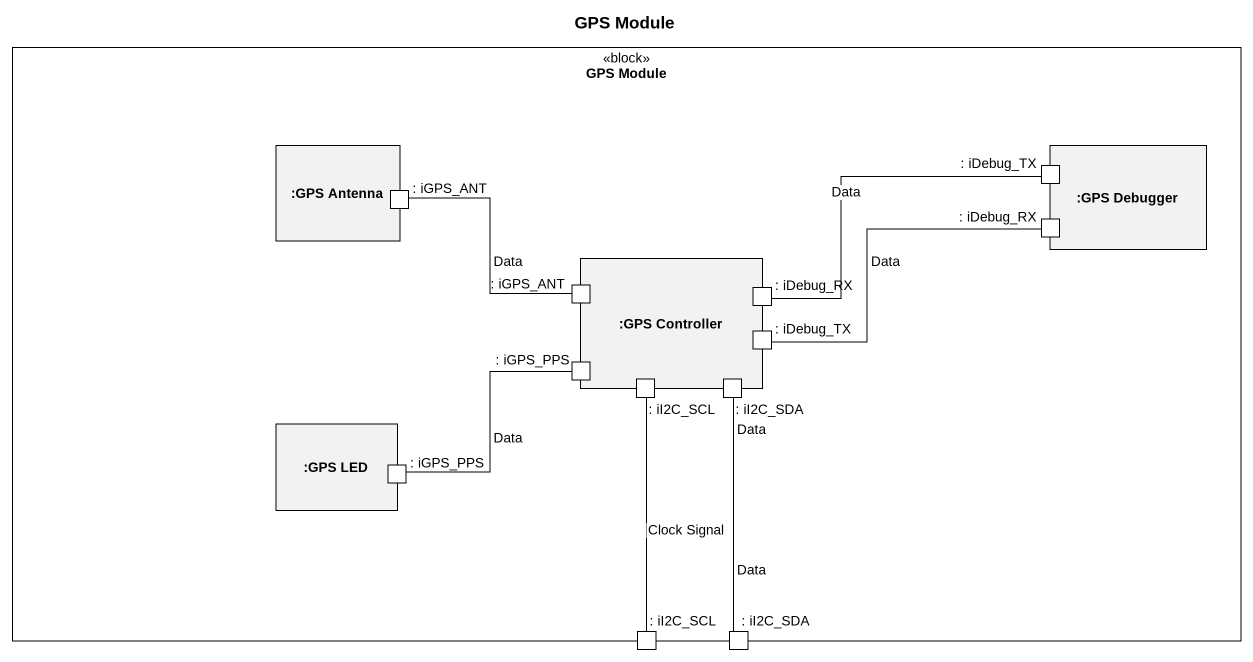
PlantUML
@startuml
title GPS Module
rectangle "GPS Module" as GPS_Module <<block>> {
  rectangle ":GPS Antenna" as GPS_Antenna {
    port ": iGPS_ANT" as iGPS_ANT
  }
  rectangle ":GPS Debugger" as GPS_Debugger {
    port ": iDebug_TX" as iDebug_TX
    port ": iDebug_RX" as iDebug_RX
  }
  rectangle ":GPS Controller" as GPS_Controller {
    port ": iGPS_ANT" as iGPS_ANT_2
    port ": iDebug_RX" as iDebug_RX_2
    port ": iDebug_TX" as iDebug_TX_2
    port ": iGPS_PPS" as iGPS_PPS
    port ": iI2C_SCL" as iI2C_SCL
    port ": iI2C_SDA" as iI2C_SDA
  }
  rectangle ":GPS LED" as GPS_LED {
    port ": iGPS_PPS" as iGPS_PPS_2
  }
  port ": iI2C_SCL" as iI2C_SCL_2
  port ": iI2C_SDA" as iI2C_SDA_2
}
iGPS_ANT -right- iGPS_ANT_2 : Data
iDebug_RX_2 -right- iDebug_TX : Data
iDebug_TX_2 -right- iDebug_RX : Data
iGPS_PPS -left- iGPS_PPS_2 : Data
iI2C_SCL -- iI2C_SCL_2 : Clock Signal
iI2C_SDA -- iI2C_SDA_2 : Data\nData
@enduml
